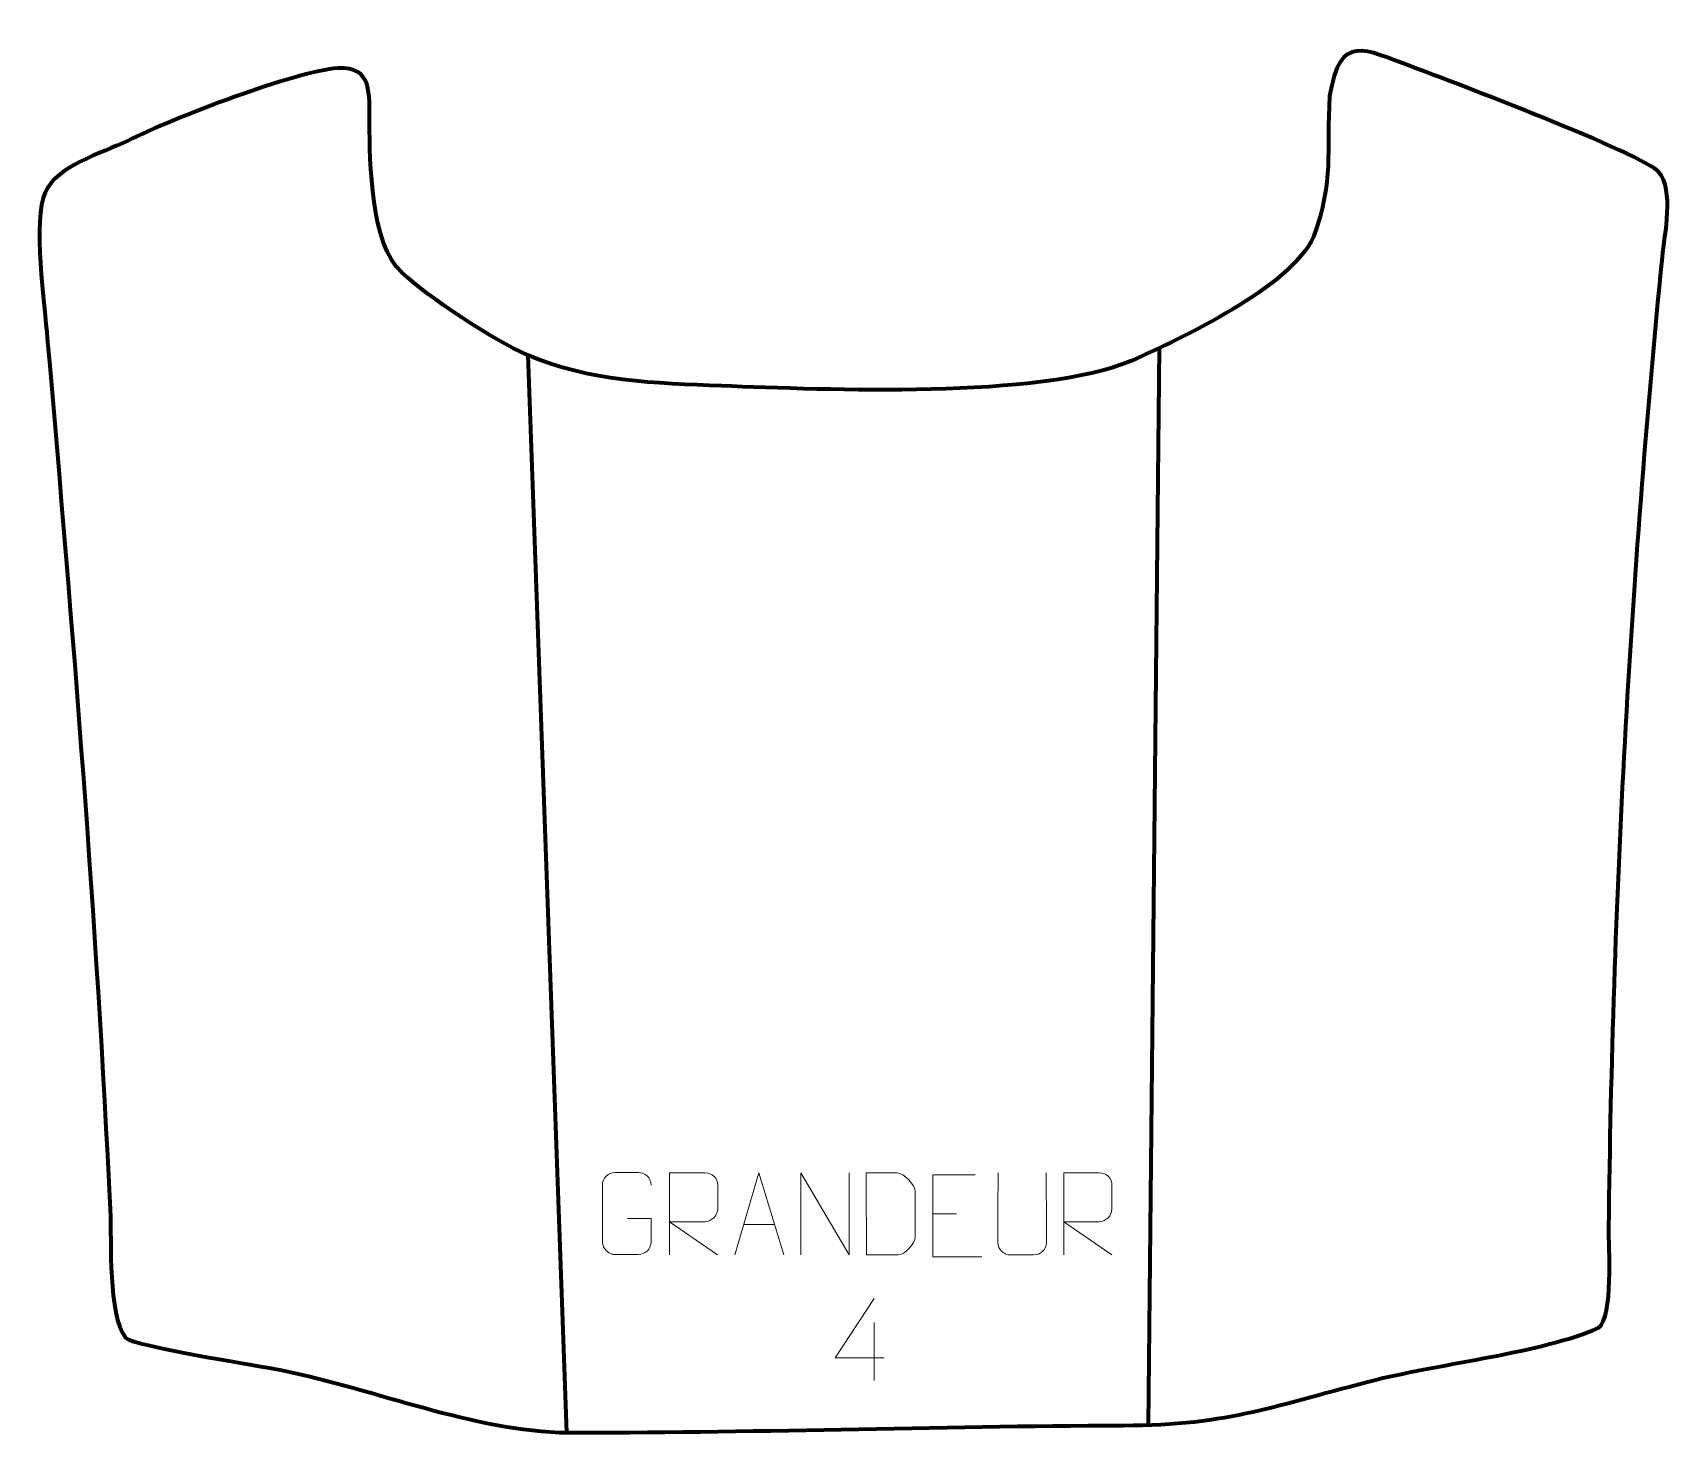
# Model space of a CAD drawing. Header units: millimetres. Extents: x -643 to -144, y 156 to 582.
import ezdxf

# ---------------------------------------------------------------- set-up
doc = ezdxf.new("R2010")
doc.units = ezdxf.units.MM
doc.header["$MEASUREMENT"] = 0
doc.layers.add('layer 2', color=7, linetype='Continuous')
doc.layers.add('layer 3', color=7, linetype='Continuous')

msp = doc.modelspace()

# ---------------------------------------------------------------- linework, layer by layer
at = {"layer": 'layer 2', "color": 242, "lineweight": 158}
msp.add_open_spline([(-550.5738, 570.9201), (-539.9188, 571.5368), (-541.0614, 563.0022), (-540.9788, 554.4412), (-540.9788, 554.4412), (-540.8356, 542.0695), (-540.6658, 517.4846), (-531.1313, 508.7432), (-531.1313, 508.7432), (-522.6111, 500.9315), (-503.6867, 488.374), (-492.821, 483.6296), (-492.821, 483.6296), (-474.4763, 475.6195), (-453.5583, 475.0144), (-433.829, 474.2451), (-433.829, 474.2451), (-401.9614, 473.1066), (-337.1474, 470.1545), (-309.0029, 481.9008), (-309.0029, 481.9008), (-293.5634, 488.9057), (-260.854, 504.1139), (-253.6363, 519.6103), (-253.6363, 519.6103), (-247.3282, 537.3892), (-249.8235, 545.0252), (-248.7325, 562.4745), (-248.7325, 562.4745), (-245.5269, 581.6837), (-238.4491, 576.8043), (-223.5722, 571.2899), (-223.5722, 571.2899), (-212.5131, 567.1688), (-153.0442, 544.6951), (-148.5125, 539.3315), (-148.5125, 539.3315), (-143.8642, 533.83), (-146.7327, 520.5206), (-147.4469, 513.4375), (-147.4469, 513.4375), (-157.2412, 415.4327), (-162.5349, 316.7034), (-163.7572, 218.2213), (-163.7572, 218.2213), (-163.8316, 212.2267), (-162.3062, 190.9783), (-166.8804, 187.6395), (-166.8804, 187.6395), (-183.5448, 180.2318), (-214.9394, 176.7645), (-234.2594, 171.9494), (-234.2594, 171.9494), (-264.5901, 164.3152), (-278.9159, 158.0048), (-311.5572, 157.9671), (-311.5572, 157.9671), (-368.7448, 157.8034), (-425.9917, 155.6009), (-483.142, 155.7889), (-483.142, 155.7889), (-512.9018, 157.2583), (-541.1748, 169.7391), (-570.4326, 175.2816), (-570.4326, 175.2816), (-577.2102, 176.5195), (-612.1218, 182.0141), (-615.2358, 184.6193), (-615.2358, 184.6193), (-620.617, 191.6706), (-619.4639, 213.8456), (-619.9199, 223.6075), (-619.9199, 223.6075), (-624.1341, 311.7582), (-631.3276, 400.8061), (-639.0426, 488.7447), (-639.0426, 488.7447), (-639.8826, 498.3185), (-643.4489, 525.3264), (-639.7301, 533.1194), (-639.7301, 533.1194), (-635.7554, 541.4487), (-622.6874, 544.8802), (-614.5738, 548.8647), (-614.5738, 548.8647), (-600.608, 555.7233), (-563.0981, 570.1952), (-550.5738, 570.9201)], degree=3, knots=[0, 0, 0, 0, 0.04347826, 0.04347826, 0.04347826, 0.04347826, 0.08695652, 0.08695652, 0.08695652, 0.08695652, 0.13043478, 0.13043478, 0.13043478, 0.13043478, 0.17391304, 0.17391304, 0.17391304, 0.17391304, 0.2173913, 0.2173913, 0.2173913, 0.2173913, 0.26086957, 0.26086957, 0.26086957, 0.26086957, 0.30434783, 0.30434783, 0.30434783, 0.30434783, 0.34782609, 0.34782609, 0.34782609, 0.34782609, 0.39130435, 0.39130435, 0.39130435, 0.39130435, 0.43478261, 0.43478261, 0.43478261, 0.43478261, 0.47826087, 0.47826087, 0.47826087, 0.47826087, 0.52173913, 0.52173913, 0.52173913, 0.52173913, 0.56521739, 0.56521739, 0.56521739, 0.56521739, 0.60869565, 0.60869565, 0.60869565, 0.60869565, 0.65217391, 0.65217391, 0.65217391, 0.65217391, 0.69565217, 0.69565217, 0.69565217, 0.69565217, 0.73913043, 0.73913043, 0.73913043, 0.73913043, 0.7826087, 0.7826087, 0.7826087, 0.7826087, 0.82608696, 0.82608696, 0.82608696, 0.82608696, 0.86956522, 0.86956522, 0.86956522, 0.86956522, 0.91304348, 0.91304348, 0.91304348, 0.91304348, 1, 1, 1, 1], dxfattribs=at)
at = {"layer": 'layer 3', "color": 142, "lineweight": 158}
for points in [[(-300.6457, 485.7636), (-300.6457, 485.7636), (-303.968, 158.0971), (-303.968, 158.0971)], [(-492.821, 483.6296), (-492.821, 483.6296), (-481.0155, 155.783), (-481.0155, 155.783)]]:
    msp.add_open_spline(points, degree=3, dxfattribs=at)
at = {"layer": 'layer 3', "color": 250, "lineweight": 9}
for points, knots in [([(-462.4084, 220.9437), (-462.4084, 220.9437), (-455.2403, 220.9437), (-455.2403, 220.9437), (-455.2403, 220.9437), (-455.2403, 220.9437), (-455.2403, 213.7756), (-455.2403, 213.7756), (-455.2403, 213.7756), (-455.38, 211.4522), (-457.0572, 209.9726), (-459.205, 209.9618), (-459.205, 209.9618), (-461.5368, 209.9622), (-463.8688, 209.9622), (-466.2003, 209.9618), (-466.2003, 209.9618), (-468.1252, 209.8564), (-470.0974, 211.7409), (-470.0862, 213.7582), (-470.0862, 213.7582), (-470.0858, 219.5283), (-470.0858, 225.298), (-470.0862, 231.0673), (-470.0862, 231.0673), (-470.082, 233.2054), (-468.3352, 234.9246), (-466.1829, 234.9112), (-466.1829, 234.9112), (-463.8572, 234.9112), (-461.5311, 234.9112), (-459.205, 234.9112), (-459.205, 234.9112), (-457.2583, 234.9466), (-455.2669, 233.4551), (-455.2403, 231.0174)], [0, 0, 0, 0, 0.1, 0.1, 0.1, 0.1, 0.2, 0.2, 0.2, 0.2, 0.3, 0.3, 0.3, 0.3, 0.4, 0.4, 0.4, 0.4, 0.5, 0.5, 0.5, 0.5, 0.6, 0.6, 0.6, 0.6, 0.7, 0.7, 0.7, 0.7, 0.8, 0.8, 0.8, 0.8, 1, 1, 1, 1]), ([(-449.66, 209.8516), (-449.66, 209.8516), (-449.66, 234.8051), (-449.66, 234.8051), (-449.66, 234.8051), (-446.0652, 234.8051), (-442.4697, 234.8051), (-438.8745, 234.8051), (-438.8745, 234.8051), (-436.5492, 234.7674), (-434.9919, 233.2774), (-434.996, 230.911), (-434.996, 230.911), (-434.9964, 228.8755), (-434.9964, 225.8161), (-434.996, 223.7801), (-434.996, 223.7801), (-435.0025, 221.9046), (-436.8148, 219.9628), (-438.8243, 219.9437), (-438.8243, 219.9437), (-438.8243, 219.9437), (-449.66, 219.9437), (-449.66, 219.9437), (-449.66, 219.9437), (-449.66, 219.9437), (-435.0053, 209.8516), (-435.0053, 209.8516)], [0, 0, 0, 0, 0.125, 0.125, 0.125, 0.125, 0.25, 0.25, 0.25, 0.25, 0.375, 0.375, 0.375, 0.375, 0.5, 0.5, 0.5, 0.5, 0.625, 0.625, 0.625, 0.625, 0.75, 0.75, 0.75, 0.75, 1, 1, 1, 1]), ([(-429.7985, 209.8516), (-429.7985, 209.8516), (-422.4275, 234.8051), (-422.4275, 234.8051), (-422.4275, 234.8051), (-422.4275, 234.8051), (-414.8576, 209.8516), (-414.8576, 209.8516)], [0, 0, 0, 0, 0.33333333, 0.33333333, 0.33333333, 0.33333333, 1, 1, 1, 1]), ([(-409.6555, 209.8516), (-409.6555, 209.8516), (-409.6555, 234.8051), (-409.6555, 234.8051), (-409.6555, 234.8051), (-409.6555, 234.8051), (-395.0007, 209.8516), (-395.0007, 209.8516), (-395.0007, 209.8516), (-395.0007, 209.8516), (-395.0007, 234.8051), (-395.0007, 234.8051)], [0, 0, 0, 0, 0.25, 0.25, 0.25, 0.25, 0.5, 0.5, 0.5, 0.5, 1, 1, 1, 1]), ([(-389.7204, 209.8797), (-387.3886, 209.8801), (-382.4384, 209.8561), (-380.1069, 209.8558), (-380.1069, 209.8558), (-378.1819, 209.7504), (-374.8633, 213.292), (-374.8745, 215.3093), (-374.8745, 215.3093), (-374.8749, 221.0794), (-374.8749, 223.2491), (-374.8745, 229.0184), (-374.8745, 229.0184), (-374.8788, 231.1565), (-378.2533, 234.8166), (-380.4057, 234.8031), (-380.4057, 234.8031), (-382.7314, 234.8031), (-387.4557, 234.8031), (-389.7818, 234.8031), (-389.7818, 234.8031), (-389.7814, 229.0562), (-389.7201, 215.627), (-389.7204, 209.8797)], [0, 0, 0, 0, 0.14285714, 0.14285714, 0.14285714, 0.14285714, 0.28571429, 0.28571429, 0.28571429, 0.28571429, 0.42857143, 0.42857143, 0.42857143, 0.42857143, 0.57142857, 0.57142857, 0.57142857, 0.57142857, 0.71428571, 0.71428571, 0.71428571, 0.71428571, 1, 1, 1, 1]), ([(-335.0009, 234.8093), (-335.0013, 229.2698), (-334.9055, 219.068), (-334.9051, 213.5276), (-334.9051, 213.5276), (-335.0449, 211.2881), (-336.7221, 209.8619), (-338.8698, 209.8514), (-338.8698, 209.8514), (-341.2017, 209.8518), (-343.5336, 209.8518), (-345.8651, 209.8514), (-345.8651, 209.8514), (-347.7901, 209.7499), (-349.7622, 211.5664), (-349.751, 213.5109), (-349.751, 213.5109), (-349.7507, 219.0728), (-349.6553, 229.2482), (-349.6557, 234.8093)], [0, 0, 0, 0, 0.16666667, 0.16666667, 0.16666667, 0.16666667, 0.33333333, 0.33333333, 0.33333333, 0.33333333, 0.5, 0.5, 0.5, 0.5, 0.66666667, 0.66666667, 0.66666667, 0.66666667, 1, 1, 1, 1]), ([(-329.66, 209.8516), (-329.66, 209.8516), (-329.66, 234.8051), (-329.66, 234.8051), (-329.66, 234.8051), (-326.0652, 234.8051), (-322.4697, 234.8051), (-318.8745, 234.8051), (-318.8745, 234.8051), (-316.5492, 234.7674), (-314.9919, 233.2774), (-314.996, 230.911), (-314.996, 230.911), (-314.9964, 228.8755), (-314.9964, 225.8161), (-314.996, 223.7801), (-314.996, 223.7801), (-315.0025, 221.9046), (-316.8148, 219.9628), (-318.8243, 219.9437), (-318.8243, 219.9437), (-318.8243, 219.9437), (-329.66, 219.9437), (-329.66, 219.9437), (-329.66, 219.9437), (-329.66, 219.9437), (-315.0053, 209.8516), (-315.0053, 209.8516)], [0, 0, 0, 0, 0.125, 0.125, 0.125, 0.125, 0.25, 0.25, 0.25, 0.25, 0.375, 0.375, 0.375, 0.375, 0.5, 0.5, 0.5, 0.5, 0.625, 0.625, 0.625, 0.625, 0.75, 0.75, 0.75, 0.75, 1, 1, 1, 1]), ([(-356.6223, 234.208), (-356.6223, 234.208), (-369.4962, 234.208), (-369.4962, 234.208), (-369.4962, 234.208), (-369.4962, 234.208), (-369.4962, 209.2544), (-369.4962, 209.2544), (-369.4962, 209.2544), (-369.4962, 209.2544), (-354.6304, 209.2544), (-354.6304, 209.2544)], [0, 0, 0, 0, 0.25, 0.25, 0.25, 0.25, 0.5, 0.5, 0.5, 0.5, 1, 1, 1, 1]), ([(-384.3973, 178.4804), (-384.3973, 178.4804), (-399.219, 178.4804), (-399.219, 178.4804), (-399.219, 178.4804), (-399.219, 178.4804), (-387.3414, 196.5509), (-387.3414, 196.5509)], [0, 0, 0, 0, 0.33333333, 0.33333333, 0.33333333, 0.33333333, 1, 1, 1, 1])]:
    msp.add_open_spline(points, degree=3, knots=knots, dxfattribs=at)
for points in [[(-369.4962, 222.3283), (-369.4962, 222.3283), (-362.3281, 222.3283), (-362.3281, 222.3283)], [(-427.0759, 219.101), (-427.0759, 219.101), (-417.5802, 219.101), (-417.5802, 219.101)], [(-387.3414, 189.2415), (-387.3414, 189.2415), (-387.3414, 171.5768), (-387.3414, 171.5768)]]:
    msp.add_open_spline(points, degree=3, dxfattribs=at)

doc.saveas('drawing.dxf')
